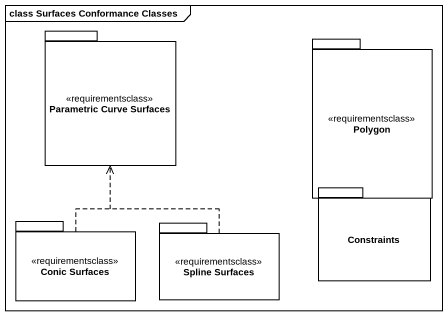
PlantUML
@startuml
mainframe class Surfaces Conformance Classes
package "Parametric Curve Surfaces" as Parametric_Curve_Surfaces <<requirementsclass>> {
}
package Polygon <<requirementsclass>> {
}
package "Conic Surfaces" as Conic_Surfaces <<requirementsclass>> {
}
package "Spline Surfaces" as Spline_Surfaces <<requirementsclass>> {
}
package Constraints {
}
Conic_Surfaces .up.> Parametric_Curve_Surfaces
Spline_Surfaces .up.> Parametric_Curve_Surfaces
@enduml
